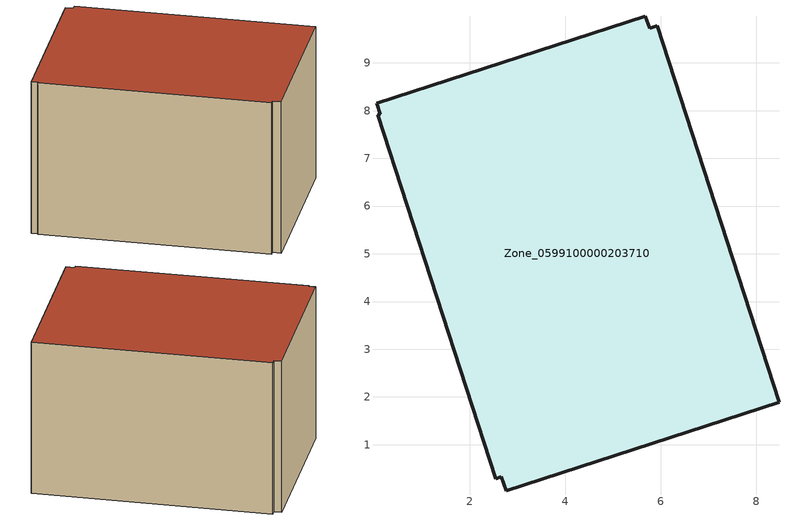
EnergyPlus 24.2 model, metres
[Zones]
Zone_0599100000203710
 floor ground (C_G): 8.48,1.89 2.76,0.04 2.67,0.33 2.55,0.29 0.07,7.91 0.12,7.93 0.05,8.15 5.68,9.97 5.77,9.72 5.93,9.78 z3.94
 wall outside (C_F): 0.07,7.91 2.55,0.29 2.67,0.33 2.76,0.04 8.48,1.89 5.93,9.78 5.77,9.72 5.68,9.97 0.05,8.15 0.12,7.93 0.07,7.91 z3.94:9.58
 roof outside (C_R): 2.76,0.04 8.48,1.89 5.93,9.78 5.77,9.72 5.68,9.97 0.05,8.15 0.12,7.93 0.07,7.91 2.55,0.29 2.67,0.33 z9.58
[BUILDING]
Pand.0599100000203710: North Axis=0; Terrain=City; Loads Convergence Tolerance Value=0.04; Temperature Convergence Tolerance Value=0.4; Solar Distribution=FullExterior; Maximum Number of Warmup Days=25; Minimum Number of Warmup Days=1
[Site:Location]
Rotterdam.The.Hague.AP_ZH_NLD Design_Conditions: Latitude=51.96; Longitude=4.45; Time Zone=1; Elevation=-4.5
[SITE:GROUNDTEMPERATURE:BUILDINGSURFACE]
18, 18, 18, 18, 18, 18, 18, 18, 18, 18, 18, 18
[MATERIAL] Thermal Absorptance=0.9; Solar Absorptance=0.7; Visible Absorptance=0.7
Name | Roughness | Thickness | Conductivity | Density | Specific Heat
G.TC.1946-1964 | MediumSmooth | 0.15 | 1 | 540 | 1210
F.TC.1946-1964 | Rough | 0.3 | 0.857143 | 1920 | 840
R.TC.1946-1964 | MediumRough | 0.2 | 0.235294 | 1500 | 1000
[CONSTRUCTION]
C_G: G.TC.1946-1964
C_F: F.TC.1946-1964
C_R: R.TC.1946-1964
[ZONE]
Zone_0599100000203710: Type=1; Multiplier=1; Ceiling Height=Autocalculate; Volume=Autocalculate; Floor Area=autocalculate; Part of Total Floor Area=Yes
[ZONEINFILTRATION:DESIGNFLOWRATE]
Infil_Zone_0599100000203710: Zone or ZoneList or Space or SpaceList=Zone_0599100000203710; Schedule=AlwaysOn; Design Flow Rate Calculation Method=Flow/Area; Flow Rate per Floor Area=0.003; Constant Term Coefficient=1; Temperature Term Coefficient=0; Velocity Term Coefficient=0; Velocity Squared Term Coefficient=0
[HVACTEMPLATE:ZONE:IDEALLOADSAIRSYSTEM]
Zone_0599100000203710: Maximum Heating Supply Air Temperature=50; Minimum Cooling Supply Air Temperature=13; Maximum Heating Supply Air Humidity Ratio=0.0156; Minimum Cooling Supply Air Humidity Ratio=0.0077; Heating Limit=NoLimit; Cooling Limit=NoLimit; Dehumidification Control Type=ConstantSensibleHeatRatio; Cooling Sensible Heat Ratio=0.7; Dehumidification Setpoint=60; Humidification Control Type=None; Humidification Setpoint=30; Outdoor Air Method=None; Outdoor Air Flow Rate per Person=0.00944; Outdoor Air Flow Rate per Zone Floor Area=0; Outdoor Air Flow Rate per Zone=0; Demand Controlled Ventilation Type=None; Outdoor Air Economizer Type=NoEconomizer; Heat Recovery Type=None; Sensible Heat Recovery Effectiveness=0.7; Latent Heat Recovery Effectiveness=0.65
[ZONECONTROL:THERMOSTAT]
ThermostatControl_Zone_0599100000203710: Zone or ZoneList=Zone_0599100000203710; Control Type Schedule=DualSetpointControlType; Control 1=Thermostat_Zone_0599100000203710; Temperature Difference Between Cutout And Setpoint=0
[THERMOSTATSETPOINT:DUALSETPOINT]
Thermostat_Zone_0599100000203710: Heating Setpoint Temperature Schedule=HeatingSetpoint_Zone_0599100000203710; Cooling Setpoint Temperature Schedule=CoolingSetpoint_Zone_0599100000203710
[SCHEDULE:COMPACT]
HeatingSetpoint_Zone_0599100000203710: Through: 12/31, For: AllDays, Until: 24:00, 21
CoolingSetpoint_Zone_0599100000203710: Through: 12/31, For: AllDays, Until: 24:00, 24
DualSetpointControlType: Through: 12/31, For: AllDays, Until: 24:00, 4
AlwaysOn: Through: 12/31, For: AllDays, Until: 24:00, 1
